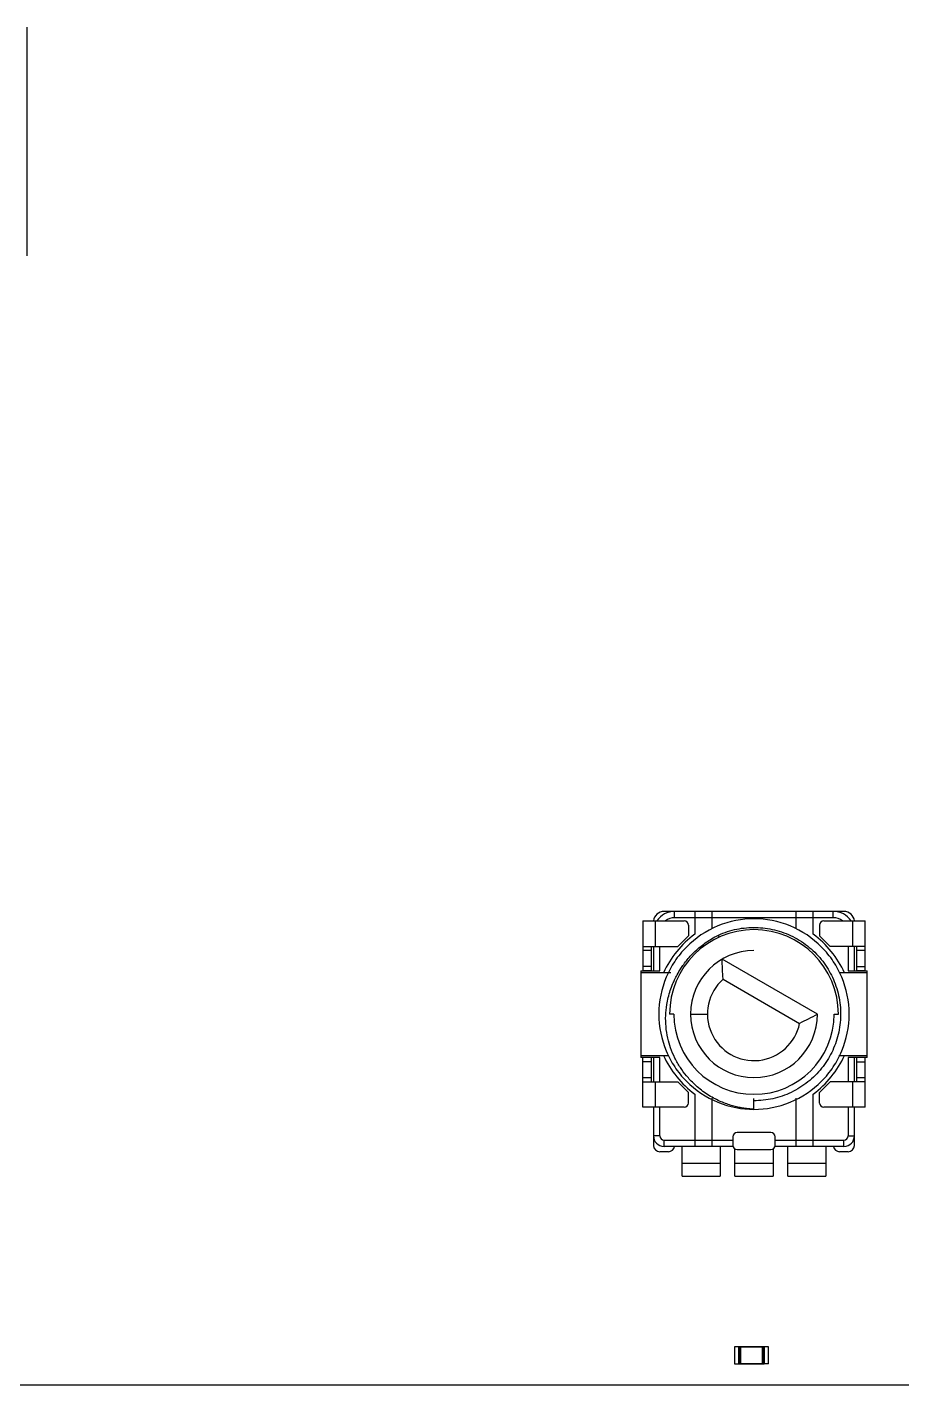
# Model space of a CAD drawing. Header units: millimetres. Extents: x -189 to 189, y -59 to 60.
# Drawn here: x -34.5 to 6.8, y -58.7 to 5.4 of the extents above; entities that cross this region are included whole.
import ezdxf

# ---------------------------------------------------------------- set-up
doc = ezdxf.new("R2010")
doc.units = ezdxf.units.MM

msp = doc.modelspace()

# ---------------------------------------------------------------- linework, layer by layer
at = {"color": 7, "linetype": 'Continuous', "lineweight": 25}
for p, q in [((-34.5, -5.398), (-34.5, 5.402)), ((4.104, -36.371), (-4.396, -36.371)), ((-3.896, -36.671), (-3.896, -36.371)), ((-2.946, -36.371), (-2.946, -37.447)), ((-2.146, -36.371), (-2.146, -37.19)), ((1.854, -37.19), (1.854, -36.371)), ((2.654, -37.447), (2.654, -36.371)), ((3.604, -36.671), (3.604, -36.371)), ((-5.396, -36.821), (-3.446, -36.821)), ((-5.396, -36.821), (-5.396, -39.171)), ((-4.796, -38.021), (-4.796, -36.821)), ((3.604, -36.671), (-3.896, -36.671)), ((-3.246, -37.021), (-3.246, -37.521)), ((2.954, -37.021), (2.954, -37.521)), ((3.154, -36.821), (5.104, -36.821)), ((4.504, -36.821), (4.504, -38.021)), ((5.104, -39.171), (5.104, -36.821)), ((-3.246, -37.521), (-3.746, -38.021)), ((-1.785, -37.584), (-1.828, -37.489)), ((3.454, -38.021), (2.954, -37.521)), ((-5.396, -38.021), (-3.746, -38.021)), ((-4.996, -38.221), (-5.396, -38.221)), ((-4.996, -39.166), (-4.996, -38.021)), ((-4.896, -38.021), (-4.896, -39.171)), ((-4.596, -39.171), (-4.596, -38.021)), ((5.104, -38.021), (3.454, -38.021)), ((4.304, -38.021), (4.304, -39.171)), ((4.604, -39.171), (4.604, -38.021)), ((4.704, -38.021), (4.704, -39.166)), ((5.104, -38.221), (4.704, -38.221)), ((-4.996, -38.966), (-5.396, -38.966)), ((2.854, -41.221), (-1.646, -38.623)), ((4.704, -38.966), (5.104, -38.966)), ((-5.496, -39.171), (-5.496, -43.271)), ((-5.496, -39.171), (-4.596, -39.171)), ((-4.073, -39.271), (-5.496, -39.271)), ((-5.396, -39.166), (-4.996, -39.166)), ((-1.602, -39.572), (2.011, -41.658)), ((5.204, -39.271), (3.889, -39.271)), ((4.304, -39.171), (5.204, -39.171)), ((4.704, -39.166), (5.104, -39.166)), ((5.204, -43.271), (5.204, -39.171)), ((-3.936, -41.221), (-4.136, -41.221)), ((-3.146, -41.221), (-2.346, -41.221)), ((3.644, -41.221), (3.844, -41.221)), ((-5.496, -43.171), (-4.195, -43.171)), ((-4.596, -43.271), (-5.496, -43.271)), ((-5.396, -45.621), (-5.396, -43.271)), ((-4.996, -43.276), (-5.396, -43.276)), ((-4.996, -43.476), (-5.396, -43.476)), ((-4.996, -44.421), (-4.996, -43.276)), ((-4.896, -43.271), (-4.896, -44.421)), ((-4.596, -44.421), (-4.596, -43.271)), ((3.864, -43.171), (5.204, -43.171)), ((5.204, -43.271), (4.304, -43.271)), ((4.304, -43.271), (4.304, -44.421)), ((4.604, -44.421), (4.604, -43.271)), ((5.104, -43.276), (4.704, -43.276)), ((4.704, -43.276), (4.704, -44.421)), ((4.704, -43.476), (5.104, -43.476)), ((5.104, -45.621), (5.104, -43.271)), ((-5.396, -44.221), (-4.996, -44.221)), ((4.704, -44.221), (5.104, -44.221)), ((-5.396, -44.421), (-3.746, -44.421)), ((-4.796, -45.621), (-4.796, -44.421)), ((-3.746, -44.421), (-3.246, -44.921)), ((2.954, -44.921), (3.454, -44.421)), ((5.104, -44.421), (3.454, -44.421)), ((4.504, -44.421), (4.504, -45.621)), ((-3.246, -45.421), (-3.246, -44.921)), ((-2.946, -44.996), (-2.946, -47.471)), ((-2.146, -45.19), (-2.146, -47.471)), ((-0.146, -45.721), (-0.146, -45.211)), ((1.854, -47.471), (1.854, -45.19)), ((2.654, -47.471), (2.654, -44.996)), ((2.954, -45.421), (2.954, -44.921)), ((-3.446, -45.621), (-5.396, -45.621)), ((-4.896, -45.621), (-4.896, -47.421)), ((-4.596, -46.971), (-4.596, -45.621)), ((5.104, -45.621), (3.154, -45.621)), ((4.304, -45.621), (4.304, -46.971)), ((4.604, -47.421), (4.604, -45.621)), ((-4.596, -46.971), (-4.896, -46.971)), ((-4.396, -47.171), (-1.146, -47.171)), ((-4.396, -47.471), (-4.396, -47.171)), ((-1.146, -47.021), (-1.146, -47.421)), ((0.654, -46.821), (-0.946, -46.821)), ((0.854, -47.421), (0.854, -47.021)), ((0.854, -47.171), (4.104, -47.171)), ((4.104, -47.471), (4.104, -47.171)), ((4.304, -46.971), (4.604, -46.971)), ((-4.191, -47.721), (-4.596, -47.721)), ((-1.139, -47.471), (-4.396, -47.471)), ((-3.546, -48.871), (-3.546, -47.471)), ((-1.746, -47.471), (-1.746, -48.871)), ((-1.046, -48.871), (-1.046, -47.595)), ((-0.946, -47.621), (0.654, -47.621)), ((0.754, -47.595), (0.754, -48.871)), ((4.104, -47.471), (0.848, -47.471)), ((1.454, -48.871), (1.454, -47.471)), ((3.254, -47.471), (3.254, -48.871)), ((4.304, -47.721), (3.9, -47.721)), ((-1.746, -48.271), (-3.546, -48.271)), ((0.754, -48.271), (-1.046, -48.271)), ((3.254, -48.271), (1.454, -48.271)), ((-3.546, -48.871), (-1.746, -48.871)), ((-1.046, -48.871), (0.754, -48.871)), ((1.454, -48.871), (3.254, -48.871)), ((-1.066, -56.943), (-1.066, -57.743)), ((-0.766, -56.943), (-1.066, -56.943)), ((-0.866, -57.743), (-0.866, -56.943)), ((0.334, -56.944), (-0.866, -56.944)), ((-0.865, -56.945), (0.333, -56.945)), ((-0.865, -57.741), (-0.865, -56.945)), ((-0.82, -56.945), (-0.82, -57.741)), ((-0.77, -57.741), (-0.77, -56.945)), ((-0.766, -56.944), (-0.766, -56.943)), ((0.534, -56.943), (0.234, -56.943)), ((0.234, -56.943), (0.234, -56.944)), ((0.239, -56.945), (0.239, -57.741)), ((0.289, -57.741), (0.289, -56.945)), ((0.333, -56.945), (0.333, -57.741)), ((0.334, -56.943), (0.334, -57.743)), ((0.534, -57.743), (0.534, -56.943)), ((-1.066, -57.743), (-0.766, -57.743)), ((-0.866, -57.742), (0.334, -57.742)), ((0.333, -57.741), (-0.865, -57.741)), ((-0.766, -57.743), (-0.766, -57.742)), ((0.234, -57.743), (0.234, -57.742)), ((0.534, -57.743), (0.234, -57.743)), ((-175.912, -58.735), (175.912, -58.735))]:
    msp.add_line(p, q, dxfattribs=at)
for centre, radius, start, end in [((-4.396, -36.871), 0.5, 90, 174.26083), ((-3.896, -37.371), 1, 90, 146.63299), ((3.604, -37.371), 1, 33.36701, 90), ((4.104, -36.871), 0.5, 5.73917, 90), ((-3.896, -37.371), 0.7, 90, 128.21321), ((-3.446, -37.021), 0.2, 0, 90), ((3.154, -37.021), 0.2, 90, 180), ((3.604, -37.371), 0.7, 51.78679, 90), ((-0.146, -41.221), 4.7, 126.56574, 155.48738), ((-0.146, -41.221), 3.99, 0, 180), ((-0.146, -41.221), 4.7, 24.51262, 53.43426), ((-0.146, -41.221), 3, 90, 0), ((-0.146, -41.221), 2.2, 131.447, 348.553), ((-0.146, -41.221), 3.79, 180, 0), ((-0.146, -41.221), 4.7, 204.51262, 233.43426), ((-0.146, -41.221), 4.7, 306.56574, 335.48738), ((-3.446, -45.421), 0.2, 270, 0), ((3.154, -45.421), 0.2, 180, 270), ((-4.396, -46.971), 0.5, 180, 270), ((-4.596, -47.421), 0.3, 180, 270), ((-4.396, -46.971), 0.2, 180, 270), ((-0.946, -47.021), 0.2, 90, 180), ((-0.946, -47.421), 0.2, 180, 270), ((0.654, -47.021), 0.2, 0, 90), ((0.654, -47.421), 0.2, 270, 360), ((4.104, -46.971), 0.2, 270, 0), ((4.104, -46.971), 0.5, 270, 0), ((4.304, -47.421), 0.3, 270, 0), ((-4.191, -47.421), 0.3, 270, 350.40593), ((3.9, -47.421), 0.3, 189.59407, 270)]:
    msp.add_arc(centre, radius, start, end, dxfattribs=at)
for points, knots in [([(4.354, -41.221), (4.354, -40.619), (4.229, -40.018), (3.949, -39.349), (3.887, -39.22), (3.753, -38.97), (3.681, -38.85), (3.444, -38.493), (3.259, -38.264), (2.634, -37.633), (2.12, -37.287), (1.009, -36.831), (0.417, -36.721), (-0.708, -36.721), (-1.301, -36.831), (-2.411, -37.287), (-2.925, -37.633), (-3.551, -38.264), (-3.735, -38.493), (-3.972, -38.85), (-4.044, -38.97), (-4.178, -39.22), (-4.24, -39.349), (-4.52, -40.018), (-4.646, -40.619), (-4.646, -41.221)], [0, 0, 0, 0, 0.125, 0.125, 0.15625, 0.15625, 0.1875, 0.1875, 0.25, 0.25, 0.375, 0.375, 0.5, 0.5, 0.625, 0.625, 0.75, 0.75, 0.8125, 0.8125, 0.84375, 0.84375, 0.875, 0.875, 1, 1, 1, 1]), ([(-1.828, -37.489), (-1.545, -37.361), (-1.249, -37.267), (-0.803, -37.178), (-0.654, -37.156), (-0.358, -37.13), (-0.212, -37.125), (0.226, -37.134), (0.525, -37.171), (1.118, -37.316), (1.411, -37.422), (1.968, -37.701), (2.231, -37.873), (2.706, -38.268), (2.919, -38.491), (3.193, -38.847), (3.277, -38.97), (3.428, -39.22), (3.497, -39.348), (3.686, -39.751), (3.786, -40.04), (3.919, -40.641), (3.951, -40.953), (3.945, -41.575), (3.906, -41.886), (3.761, -42.483), (3.656, -42.769), (3.46, -43.166), (3.389, -43.292), (3.232, -43.54), (3.145, -43.661), (2.863, -44.014), (2.645, -44.233), (2.161, -44.618), (1.894, -44.785), (1.333, -45.052), (1.038, -45.152), (0.444, -45.284), (0.145, -45.315), (-0.146, -45.315)], [0, 0, 0, 0, 0.0625, 0.0625, 0.09375, 0.09375, 0.125, 0.125, 0.1875, 0.1875, 0.25, 0.25, 0.3125, 0.3125, 0.375, 0.375, 0.40625, 0.40625, 0.4375, 0.4375, 0.5, 0.5, 0.5625, 0.5625, 0.625, 0.625, 0.6875, 0.6875, 0.71875, 0.71875, 0.75, 0.75, 0.8125, 0.8125, 0.875, 0.875, 0.9375, 0.9375, 1, 1, 1, 1]), ([(-3.978, -39.781), (-3.952, -39.722), (-3.889, -39.58), (-3.768, -39.34), (-3.624, -39.095), (-3.41, -38.782), (-3.163, -38.482), (-2.877, -38.202), (-2.563, -37.937), (-2.221, -37.699), (-1.938, -37.548), (-1.828, -37.489)], [0, 0, 0, 0, 0.061016, 0.145066, 0.251233, 0.325596, 0.499657, 0.612852, 0.699935, 0.883161, 1, 1, 1, 1]), ([(-1.602, -39.572), (-1.609, -39.5), (-1.622, -39.351), (-1.636, -39.121), (-1.644, -38.876), (-1.645, -38.709), (-1.646, -38.623)], [0, 0, 0, 0, 0.225725, 0.467647, 0.725757, 1, 1, 1, 1]), ([(-0.146, -45.716), (-0.212, -45.713), (-0.351, -45.705), (-0.567, -45.68), (-0.799, -45.642), (-1.044, -45.587), (-1.303, -45.513), (-1.572, -45.418), (-1.849, -45.298), (-2.236, -45.097), (-2.612, -44.843), (-3.014, -44.495), (-3.331, -44.158), (-3.64, -43.74), (-3.893, -43.302), (-4.09, -42.836), (-4.234, -42.337), (-4.315, -41.822), (-4.33, -41.289), (-4.284, -40.828), (-4.203, -40.434), (-4.108, -40.101), (-4.021, -39.888), (-3.978, -39.781)], [0, 0, 0, 0, 0.02415, 0.050337, 0.078581, 0.108889, 0.141255, 0.175654, 0.212038, 0.250332, 0.333167, 0.375422, 0.442221, 0.500337, 0.562692, 0.624892, 0.68274, 0.749962, 0.813021, 0.875067, 0.916844, 0.958538, 1, 1, 1, 1]), ([(-4.646, -41.221), (-4.646, -41.824), (-4.52, -42.425), (-4.24, -43.094), (-4.178, -43.223), (-4.044, -43.473), (-3.972, -43.593), (-3.735, -43.95), (-3.551, -44.179), (-2.925, -44.81), (-2.411, -45.156), (-1.301, -45.612), (-0.708, -45.721), (-0.146, -45.721)], [0, 0, 0, 0, 0.25, 0.25, 0.3125, 0.3125, 0.375, 0.375, 0.5, 0.5, 0.75, 0.75, 1, 1, 1, 1]), ([(-0.146, -45.721), (0.417, -45.721), (1.009, -45.612), (2.12, -45.156), (2.634, -44.81), (3.259, -44.179), (3.444, -43.95), (3.681, -43.593), (3.753, -43.473), (3.887, -43.223), (3.949, -43.094), (4.229, -42.425), (4.354, -41.824), (4.354, -41.221)], [0, 0, 0, 0, 0.25, 0.25, 0.5, 0.5, 0.625, 0.625, 0.6875, 0.6875, 0.75, 0.75, 1, 1, 1, 1]), ([(2.854, -41.221), (2.709, -41.304), (2.436, -41.458), (2.146, -41.594), (2.011, -41.658)], [0, 0, 0, 0, 0.532356, 1, 1, 1, 1])]:
    msp.add_open_spline(points, degree=3, knots=knots, dxfattribs=at)

doc.saveas('drawing.dxf')
